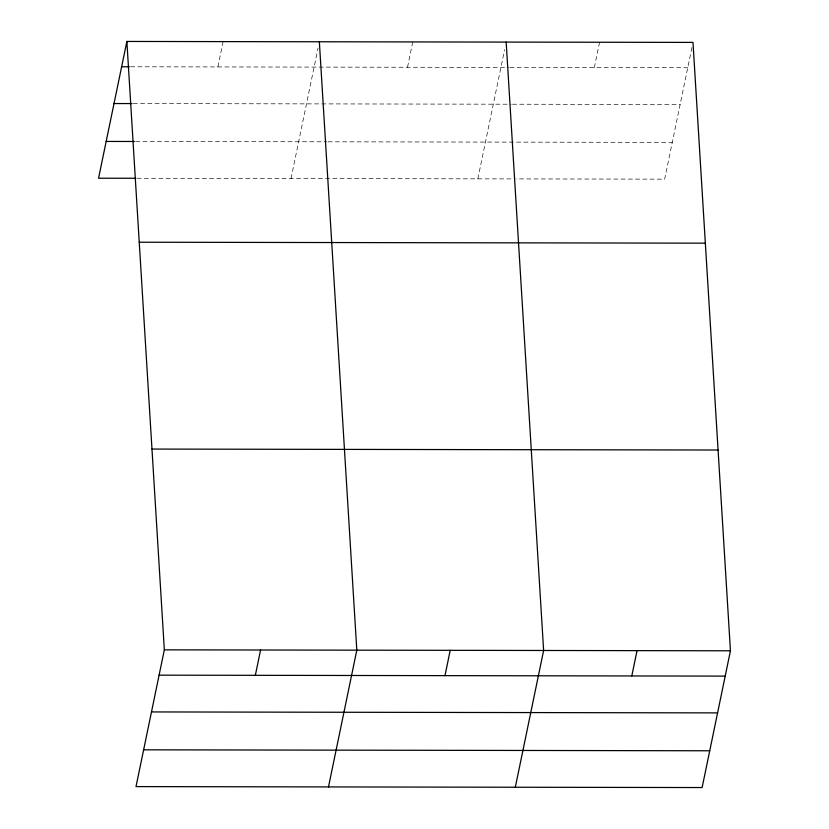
<?xml version="1.0" encoding="UTF-8"?>
<svg xmlns="http://www.w3.org/2000/svg" width="829" height="829" viewBox="0 0 829 829"><rect width="100%" height="100%" fill="white"/><g stroke="black" fill="none" stroke-linecap="round" stroke-linejoin="round"><path stroke-width="0.62" stroke-dasharray="4.14 3.11" d="M217.872 66.931L223.115 41.616M291.031 178.536L318.035 48.103M407.516 67.253L412.759 41.927M477.846 178.846L504.592 49.688M594.331 67.563L599.574 42.248M691.935 47.471L664.661 179.157L516.229 178.909M130.609 66.786L508.602 67.418M509.876 67.429L687.738 67.729M133.262 103.573L511.224 104.216M512.498 104.216L680.122 104.495M135.676 141.479L326.792 141.8M328.077 141.811L672.278 142.391M137.044 178.276L514.954 178.909"/><path stroke-width="1.24" d="M126.878 41.45L164.339 649.843L136.018 786.597L702.122 787.55L730.442 650.796L692.982 42.403L126.878 41.45L98.558 178.204L135.769 178.266M255.332 675.324L260.575 649.998M328.491 786.918L356.812 650.164L319.352 41.771M444.976 675.645L450.22 650.319M515.306 787.239L543.627 650.475L506.167 42.092M631.791 675.956L637.035 650.63M121.635 66.776L129.324 66.786M114.019 103.542L131.977 103.573M106.164 141.438L134.402 141.479M139.241 242.223L705.344 243.166M151.976 449.069L718.08 450.023M164.339 649.843L730.442 650.796M159.095 675.158L725.199 676.112M151.479 711.935L717.593 712.888M143.635 749.82L709.738 750.773"/></g></svg>
